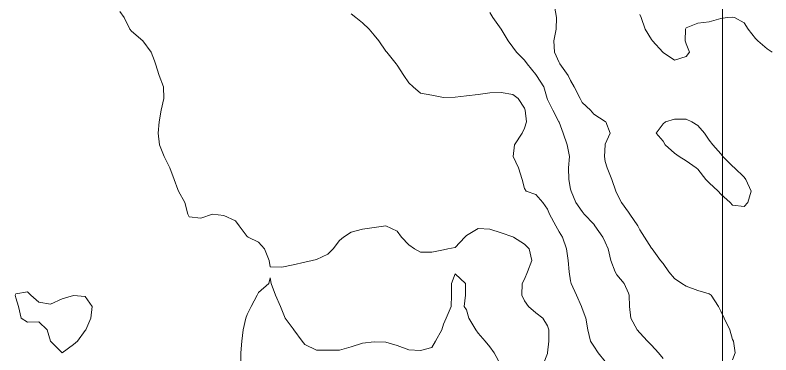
# Model space of a CAD drawing. Header units: centimetres. Extents: x 0 to 642158, y -847 to 649707.
# Drawn here: x 617036.22 to 617068.91, y 620188.16 to 620202.86 of the extents above; entities that cross this region are included whole.
import ezdxf

# ---------------------------------------------------------------- set-up
doc = ezdxf.new("R2010")
doc.units = ezdxf.units.CM
doc.header["$MEASUREMENT"] = 0
doc.layers.add('MEV_grille', color=254, linetype='Continuous', lineweight=9)
doc.layers.add('WAL_topographie 0.5', color=253, linetype='Continuous', lineweight=20)

# ---------------------------------------------------------------- blocks, each defined once
blk = doc.blocks.new('*U112')
at = {"layer": 'MEV_grille', "transparency": 33554687}
blk.add_lwpolyline([(0, 1825.476), (0, -1825.476)], dxfattribs=at)
blk = doc.blocks.new('*U113')
at = {"layer": 'MEV_grille', "color": 0, "linetype": 'ByBlock', "lineweight": -2, "transparency": 16777216}
blk.add_blockref('*U112', (1700, 0), dxfattribs=at)

msp = doc.modelspace()

# ---------------------------------------------------------------- linework, layer by layer
at = {"layer": 'WAL_topographie 0.5'}
for points in [[(617059.552, 620203.25), (617059.632, 620202.75), (617059.618, 620202.25), (617059.519, 620201.75), (617059.554, 620201.25), (617059.75, 620200.805), (617059.782, 620200.75), (617060.136, 620200.25), (617060.25, 620200.033), (617060.405, 620199.75), (617060.658, 620199.25), (617060.75, 620199.084), (617061.111, 620198.75), (617061.25, 620198.572), (617061.75, 620198.26), (617061.77, 620198.25), (617061.964, 620197.75), (617061.75, 620197.273), (617061.745, 620197.25), (617061.718, 620196.75), (617061.75, 620196.528), (617061.827, 620196.25), (617062.034, 620195.75), (617062.2, 620195.25), (617062.25, 620195.142), (617062.449, 620194.75), (617062.75, 620194.339), (617062.81, 620194.25), (617063.158, 620193.75), (617063.25, 620193.576), (617063.446, 620193.25), (617063.75, 620192.775), (617063.771, 620192.75), (617064.137, 620192.25), (617064.25, 620192.115), (617064.5, 620191.75), (617064.75, 620191.469), (617065.067, 620191.25), (617065.25, 620191.136), (617065.75, 620190.952), (617066.25, 620190.798), (617066.333, 620190.75), (617066.65, 620190.25), (617066.75, 620190.055), (617066.886, 620189.75), (617067.143, 620189.25), (617067.25, 620188.831), (617067.292, 620188.75), (617067.373, 620188.25), (617067.25, 620187.95)], [(617040.75, 620203.01), (617040.929, 620202.75), (617041.187, 620202.25), (617041.25, 620202.162), (617041.75, 620201.75), (617041.75, 620201.75), (617042.106, 620201.25), (617042.25, 620200.875), (617042.285, 620200.75), (617042.449, 620200.25), (617042.638, 620199.75), (617042.655, 620199.25), (617042.54, 620198.75), (617042.448, 620198.25), (617042.402, 620197.75), (617042.458, 620197.25), (617042.664, 620196.75), (617042.75, 620196.574), (617042.913, 620196.25), (617043.102, 620195.75), (617043.25, 620195.32), (617043.291, 620195.25), (617043.553, 620194.75), (617043.693, 620194.25), (617043.75, 620194.13), (617044.25, 620194.069), (617044.75, 620194.244), (617045.25, 620194.191), (617045.75, 620193.96), (617045.912, 620193.75), (617046.25, 620193.282), (617046.295, 620193.25), (617046.75, 620193.036), (617047.013, 620192.75), (617047.214, 620192.25), (617047.25, 620191.977), (617047.75, 620191.962), (617048.25, 620192.062), (617048.75, 620192.178), (617049.075, 620192.25), (617049.25, 620192.282), (617049.75, 620192.52), (617049.984, 620192.75), (617050.25, 620193.117), (617050.422, 620193.25), (617050.75, 620193.472), (617051.25, 620193.597), (617051.75, 620193.676), (617052.25, 620193.745), (617052.75, 620193.508), (617052.935, 620193.25), (617053.25, 620192.918), (617053.5, 620192.75), (617053.75, 620192.61), (617054.25, 620192.606), (617054.75, 620192.711), (617054.942, 620192.75), (617055.25, 620192.808), (617055.674, 620193.25), (617055.75, 620193.321), (617056.25, 620193.626), (617056.75, 620193.6), (617057.25, 620193.441), (617057.75, 620193.262), (617057.776, 620193.25), (617058.25, 620192.956), (617058.449, 620192.75), (617058.567, 620192.25), (617058.378, 620191.75), (617058.25, 620191.439), (617058.156, 620191.25), (617058.136, 620190.75), (617058.25, 620190.506), (617058.423, 620190.25), (617058.75, 620189.979), (617059.044, 620189.75), (617059.25, 620189.414), (617059.306, 620189.25), (617059.305, 620188.75), (617059.253, 620188.25), (617059.25, 620188.222), (617059.057, 620187.75)], [(617050.75, 620202.915), (617050.953, 620202.75), (617051.25, 620202.53), (617051.539, 620202.25), (617051.75, 620201.994), (617051.957, 620201.75), (617052.25, 620201.306), (617052.299, 620201.25), (617052.704, 620200.75), (617052.75, 620200.691), (617053.039, 620200.25), (617053.25, 620199.933), (617053.433, 620199.75), (617053.75, 620199.49), (617054.25, 620199.392), (617054.75, 620199.293), (617055.25, 620199.309), (617055.75, 620199.375), (617056.25, 620199.42), (617056.75, 620199.495), (617057.25, 620199.512), (617057.75, 620199.43), (617057.983, 620199.25), (617058.25, 620198.838), (617058.283, 620198.75), (617058.337, 620198.25), (617058.25, 620197.971), (617058.15, 620197.75), (617057.815, 620197.25), (617057.763, 620196.75), (617057.995, 620196.25), (617058.159, 620195.75), (617058.25, 620195.353), (617058.321, 620195.25), (617058.75, 620195.1), (617059.052, 620194.75), (617059.25, 620194.464), (617059.329, 620194.25), (617059.603, 620193.75), (617059.75, 620193.481), (617059.891, 620193.25), (617060.064, 620192.75), (617060.15, 620192.25), (617060.184, 620191.75), (617060.25, 620191.364), (617060.274, 620191.25), (617060.501, 620190.75), (617060.719, 620190.25), (617060.75, 620190.163), (617060.909, 620189.75), (617060.999, 620189.25), (617061.116, 620188.75), (617061.25, 620188.539), (617061.441, 620188.25), (617061.75, 620187.882)], [(617056.75, 620202.978), (617056.88, 620202.75), (617057.247, 620202.25), (617057.25, 620202.245), (617057.542, 620201.75), (617057.75, 620201.474), (617057.909, 620201.25), (617058.25, 620200.905), (617058.363, 620200.75), (617058.75, 620200.291), (617058.779, 620200.25), (617059.084, 620199.75), (617059.234, 620199.25), (617059.25, 620199.211), (617059.485, 620198.75), (617059.743, 620198.25), (617059.75, 620198.233), (617059.922, 620197.75), (617060.107, 620197.25), (617060.199, 620196.75), (617060.161, 620196.25), (617060.169, 620195.75), (617060.25, 620195.332), (617060.27, 620195.25), (617060.478, 620194.75), (617060.75, 620194.36), (617060.837, 620194.25), (617061.25, 620193.811), (617061.295, 620193.75), (617061.642, 620193.25), (617061.75, 620193.038), (617061.875, 620192.75), (617061.994, 620192.25), (617062.171, 620191.75), (617062.25, 620191.626), (617062.565, 620191.25), (617062.75, 620190.834), (617062.786, 620190.75), (617062.798, 620190.25), (617062.851, 620189.75), (617063.125, 620189.25), (617063.25, 620189.112), (617063.578, 620188.75), (617063.75, 620188.588), (617064.053, 620188.25), (617064.25, 620188.003)], [(617063.25, 620202.879), (617063.303, 620202.75), (617063.475, 620202.25), (617063.75, 620201.805), (617063.798, 620201.75), (617064.237, 620201.25), (617064.25, 620201.238), (617064.75, 620200.912), (617065.25, 620201.076), (617065.398, 620201.25), (617065.25, 620201.613), (617065.204, 620201.75), (617065.223, 620202.25), (617065.25, 620202.307), (617065.75, 620202.514), (617066.25, 620202.565), (617066.75, 620202.713), (617067.036, 620202.75), (617067.25, 620202.774), (617067.341, 620202.75), (617067.75, 620202.529), (617067.935, 620202.25), (617068.25, 620201.853), (617068.344, 620201.75), (617068.75, 620201.401), (617068.969, 620201.25)], [(617067.914, 620194.75), (617067.75, 620194.578), (617067.25, 620194.632), (617067.147, 620194.75), (617066.75, 620195.117), (617066.633, 620195.25), (617066.25, 620195.606), (617066.097, 620195.75), (617065.75, 620196.191), (617065.68, 620196.25), (617065.25, 620196.558), (617064.948, 620196.75), (617064.75, 620196.89), (617064.345, 620197.25), (617064.25, 620197.406), (617063.95, 620197.75), (617064.25, 620198.152), (617064.361, 620198.25), (617064.75, 620198.363), (617065.25, 620198.354), (617065.496, 620198.25), (617065.75, 620198.078), (617066.038, 620197.75), (617066.25, 620197.446), (617066.395, 620197.25), (617066.75, 620196.862), (617066.828, 620196.75), (617067.25, 620196.332), (617067.346, 620196.25), (617067.75, 620195.846), (617067.835, 620195.75), (617068.053, 620195.25), (617067.914, 620194.75)], [(617057.21, 620187.75), (617056.944, 620188.25), (617056.75, 620188.505), (617056.552, 620188.75), (617056.25, 620189.108), (617056.15, 620189.25), (617055.846, 620189.75), (617055.75, 620190.107), (617055.643, 620190.25), (617055.706, 620190.75), (617055.704, 620191.25), (617055.25, 620191.667), (617055.091, 620191.25), (617055.1, 620190.75), (617055.083, 620190.25), (617054.869, 620189.75), (617054.75, 620189.491), (617054.676, 620189.25), (617054.408, 620188.75), (617054.25, 620188.477), (617053.75, 620188.348), (617053.25, 620188.381), (617052.75, 620188.569), (617052.25, 620188.71), (617051.75, 620188.727), (617051.25, 620188.671), (617050.75, 620188.514), (617050.25, 620188.371), (617049.75, 620188.371), (617049.25, 620188.361), (617048.75, 620188.612), (617048.641, 620188.75), (617048.278, 620189.25), (617048.25, 620189.288), (617047.902, 620189.75), (617047.75, 620190.112), (617047.694, 620190.25), (617047.489, 620190.75), (617047.292, 620191.25), (617047.25, 620191.5), (617047.19, 620191.25), (617046.75, 620190.865), (617046.695, 620190.75), (617046.426, 620190.25), (617046.25, 620189.902), (617046.2, 620189.75), (617046.089, 620189.25), (617046.031, 620188.75), (617045.977, 620188.25), (617045.983, 620187.75)], [(617038.25, 620188.25), (617038.25, 620188.25), (617038.25, 620188.25), (617037.75, 620188.75), (617037.75, 620188.75), (617037.611, 620189.25), (617037.25, 620189.592), (617036.75, 620189.577), (617036.477, 620189.75), (617036.365, 620190.25), (617036.25, 620190.625), (617036.218, 620190.75), (617036.25, 620190.809), (617036.75, 620190.882), (617036.895, 620190.75), (617037.25, 620190.444), (617037.75, 620190.357), (617038.25, 620190.581), (617038.75, 620190.73), (617039.25, 620190.683), (617039.546, 620190.25), (617039.491, 620189.75), (617039.277, 620189.25), (617039.25, 620189.21), (617038.917, 620188.75), (617038.75, 620188.604), (617038.25, 620188.25)]]:
    msp.add_lwpolyline(points, dxfattribs=at)

# ---------------------------------------------------------------- block references
at = {"layer": 'MEV_grille', "transparency": 33554687}
msp.add_blockref('*U113', (615366.814, 620593.644), dxfattribs=at)

doc.saveas('drawing.dxf')
